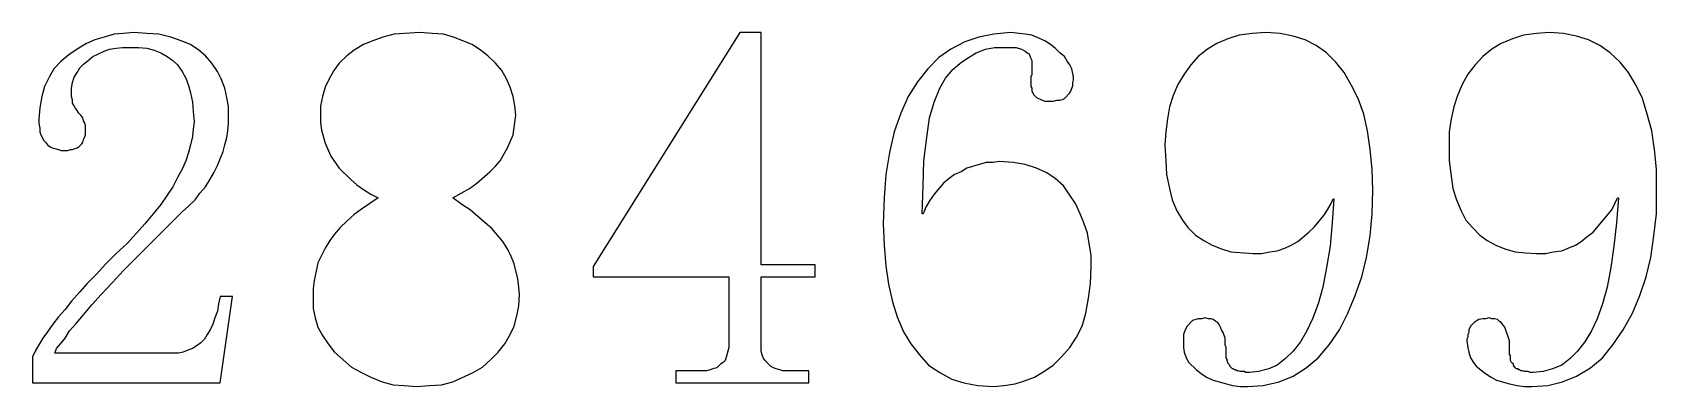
# Model space of a CAD drawing. Extents: x -275 to 275, y -225 to 225.
# Drawn here: x -153.39 to -135.92, y -186.15 to -182.34 of the extents above; entities that cross this region are included whole.
import ezdxf

# ---------------------------------------------------------------- set-up
doc = ezdxf.new("R2010")
doc.units = 0
doc.header["$MEASUREMENT"] = 0
doc.layers.get('0').update_dxf_attribs({"linetype": 'CONTINUOUS'})

msp = doc.modelspace()

# ---------------------------------------------------------------- linework, layer by layer
for points in [[(-151.66, -183.19), (-151.65, -183.3), (-151.65, -183.3), (-151.66, -183.38), (-151.66, -183.38), (-151.67, -183.46), (-151.67, -183.46), (-151.69, -183.55), (-151.69, -183.55), (-151.71, -183.63), (-151.71, -183.63), (-151.74, -183.72), (-151.74, -183.72), (-151.78, -183.81), (-151.78, -183.81), (-151.83, -183.9), (-151.83, -183.9), (-151.88, -184), (-151.88, -184), (-151.94, -184.09), (-151.94, -184.09), (-152.01, -184.19), (-152.01, -184.19), (-152.09, -184.29), (-152.09, -184.29), (-152.18, -184.4), (-152.18, -184.4), (-152.27, -184.5), (-152.27, -184.5), (-152.37, -184.61), (-152.37, -184.61), (-152.49, -184.72), (-152.49, -184.72), (-152.6, -184.83), (-152.6, -184.83), (-152.7, -184.94), (-152.7, -184.94), (-152.8, -185.04), (-152.8, -185.04), (-152.88, -185.13), (-152.88, -185.13), (-152.97, -185.23), (-152.97, -185.23), (-153.04, -185.32), (-153.04, -185.32), (-153.11, -185.4), (-153.11, -185.4), (-153.17, -185.48), (-153.17, -185.48), (-153.23, -185.56), (-153.23, -185.56), (-153.28, -185.63), (-153.28, -185.63), (-153.32, -185.7), (-153.32, -185.7), (-153.36, -185.77), (-153.36, -185.77), (-153.39, -185.83), (-153.39, -185.83), (-153.39, -186.11), (-153.39, -186.11), (-151.37, -186.11), (-151.37, -186.11), (-151.24, -185.18), (-151.24, -185.18), (-151.37, -185.18), (-151.37, -185.18), (-151.39, -185.26), (-151.39, -185.26), (-151.4, -185.34), (-151.4, -185.34), (-151.43, -185.41), (-151.43, -185.41), (-151.45, -185.48), (-151.45, -185.48), (-151.48, -185.54), (-151.48, -185.54), (-151.51, -185.59), (-151.51, -185.59), (-151.54, -185.64), (-151.54, -185.64), (-151.58, -185.68), (-151.58, -185.68), (-151.62, -185.71), (-151.62, -185.71), (-151.67, -185.74), (-151.67, -185.74), (-151.72, -185.76), (-151.72, -185.76), (-151.77, -185.78), (-151.77, -185.78), (-151.82, -185.79), (-151.82, -185.79), (-151.87, -185.79), (-151.87, -185.79), (-153.15, -185.79), (-153.15, -185.79), (-153.13, -185.74), (-153.13, -185.74), (-153.09, -185.69), (-153.09, -185.69), (-153.04, -185.63), (-153.04, -185.63), (-152.99, -185.55), (-152.99, -185.55), (-152.92, -185.47), (-152.92, -185.47), (-152.84, -185.38), (-152.84, -185.38), (-152.75, -185.27), (-152.75, -185.27), (-152.65, -185.16), (-152.65, -185.16), (-152.53, -185.03), (-152.53, -185.03), (-152.41, -184.9), (-152.41, -184.9), (-152.27, -184.76), (-152.27, -184.76), (-152.12, -184.61), (-152.12, -184.61), (-151.95, -184.44), (-151.95, -184.44), (-151.78, -184.27), (-151.78, -184.27), (-151.71, -184.21), (-151.71, -184.21), (-151.64, -184.14), (-151.64, -184.14), (-151.59, -184.07), (-151.59, -184.07), (-151.53, -184), (-151.53, -184), (-151.48, -183.92), (-151.48, -183.92), (-151.44, -183.85), (-151.44, -183.85), (-151.4, -183.77), (-151.4, -183.77), (-151.37, -183.7), (-151.37, -183.7), (-151.34, -183.62), (-151.34, -183.62), (-151.32, -183.55), (-151.32, -183.55), (-151.3, -183.47), (-151.3, -183.47), (-151.29, -183.4), (-151.29, -183.4), (-151.28, -183.32), (-151.28, -183.32), (-151.28, -183.25), (-151.28, -183.25), (-151.28, -183.14), (-151.28, -183.14), (-151.3, -183.04), (-151.3, -183.04), (-151.32, -182.94), (-151.32, -182.94), (-151.36, -182.84), (-151.36, -182.84), (-151.4, -182.76), (-151.4, -182.76), (-151.46, -182.67), (-151.46, -182.67), (-151.53, -182.59), (-151.53, -182.59), (-151.6, -182.53), (-151.6, -182.53), (-151.69, -182.47), (-151.69, -182.47), (-151.79, -182.43), (-151.79, -182.43), (-151.9, -182.39), (-151.9, -182.39), (-152.03, -182.36), (-152.03, -182.36), (-152.16, -182.35), (-152.16, -182.35), (-152.3, -182.34), (-152.3, -182.34), (-152.41, -182.35), (-152.41, -182.35), (-152.51, -182.36), (-152.51, -182.36), (-152.62, -182.39), (-152.62, -182.39), (-152.72, -182.42), (-152.72, -182.42), (-152.81, -182.46), (-152.81, -182.46), (-152.91, -182.52), (-152.91, -182.52), (-153, -182.58), (-153, -182.58), (-153.08, -182.65), (-153.08, -182.65), (-153.16, -182.73), (-153.16, -182.73), (-153.21, -182.82), (-153.21, -182.82), (-153.26, -182.92), (-153.26, -182.92), (-153.29, -183.03), (-153.29, -183.03), (-153.31, -183.15), (-153.31, -183.15), (-153.32, -183.27), (-153.32, -183.27), (-153.32, -183.32), (-153.32, -183.32), (-153.31, -183.37), (-153.31, -183.37), (-153.31, -183.41), (-153.31, -183.41), (-153.3, -183.44), (-153.3, -183.44), (-153.28, -183.48), (-153.28, -183.48), (-153.27, -183.5), (-153.27, -183.5), (-153.25, -183.52), (-153.25, -183.52), (-153.23, -183.55), (-153.23, -183.55), (-153.2, -183.57), (-153.2, -183.57), (-153.18, -183.58), (-153.18, -183.58), (-153.15, -183.59), (-153.15, -183.59), (-153.11, -183.6), (-153.11, -183.6), (-153.08, -183.61), (-153.08, -183.61), (-153.04, -183.61), (-153.04, -183.61), (-153.01, -183.61), (-153.01, -183.61), (-152.98, -183.6), (-152.98, -183.6), (-152.96, -183.6), (-152.96, -183.6), (-152.93, -183.59), (-152.93, -183.59), (-152.91, -183.58), (-152.91, -183.58), (-152.89, -183.57), (-152.89, -183.57), (-152.87, -183.55), (-152.87, -183.55), (-152.86, -183.54), (-152.86, -183.54), (-152.85, -183.52), (-152.85, -183.52), (-152.84, -183.49), (-152.84, -183.49), (-152.83, -183.47), (-152.83, -183.47), (-152.82, -183.44), (-152.82, -183.44), (-152.82, -183.42), (-152.82, -183.42), (-152.82, -183.39), (-152.82, -183.39), (-152.82, -183.36), (-152.82, -183.36), (-152.82, -183.34), (-152.82, -183.34), (-152.83, -183.31), (-152.83, -183.31), (-152.84, -183.29), (-152.84, -183.29), (-152.85, -183.26), (-152.85, -183.26), (-152.87, -183.23), (-152.87, -183.23), (-152.89, -183.21), (-152.89, -183.21), (-152.91, -183.18), (-152.91, -183.18), (-152.93, -183.15), (-152.93, -183.15), (-152.94, -183.13), (-152.94, -183.13), (-152.96, -183.1), (-152.96, -183.1), (-152.96, -183.07), (-152.96, -183.07), (-152.97, -183.03), (-152.97, -183.03), (-152.97, -183), (-152.97, -183), (-152.97, -182.94), (-152.97, -182.94), (-152.96, -182.88), (-152.96, -182.88), (-152.94, -182.82), (-152.94, -182.82), (-152.91, -182.77), (-152.91, -182.77), (-152.88, -182.72), (-152.88, -182.72), (-152.84, -182.68), (-152.84, -182.68), (-152.79, -182.64), (-152.79, -182.64), (-152.74, -182.6), (-152.74, -182.6), (-152.68, -182.57), (-152.68, -182.57), (-152.62, -182.54), (-152.62, -182.54), (-152.56, -182.52), (-152.56, -182.52), (-152.49, -182.51), (-152.49, -182.51), (-152.42, -182.5), (-152.42, -182.5), (-152.35, -182.5), (-152.35, -182.5), (-152.25, -182.5), (-152.25, -182.5), (-152.16, -182.51), (-152.16, -182.51), (-152.08, -182.53), (-152.08, -182.53), (-152.01, -182.56), (-152.01, -182.56), (-151.94, -182.6), (-151.94, -182.6), (-151.88, -182.64), (-151.88, -182.64), (-151.83, -182.69), (-151.83, -182.69), (-151.78, -182.76), (-151.78, -182.76), (-151.74, -182.83), (-151.74, -182.83), (-151.71, -182.91), (-151.71, -182.91), (-151.69, -182.99), (-151.69, -182.99), (-151.67, -183.09), (-151.67, -183.09), (-151.66, -183.19)], [(-149.22, -182.34), (-149.5, -182.36), (-149.5, -182.36), (-149.62, -182.39), (-149.62, -182.39), (-149.73, -182.43), (-149.73, -182.43), (-149.83, -182.47), (-149.83, -182.47), (-149.93, -182.53), (-149.93, -182.53), (-150.01, -182.59), (-150.01, -182.59), (-150.09, -182.67), (-150.09, -182.67), (-150.15, -182.75), (-150.15, -182.75), (-150.2, -182.84), (-150.2, -182.84), (-150.24, -182.93), (-150.24, -182.93), (-150.27, -183.03), (-150.27, -183.03), (-150.29, -183.13), (-150.29, -183.13), (-150.29, -183.31), (-150.29, -183.31), (-150.28, -183.39), (-150.28, -183.39), (-150.24, -183.53), (-150.24, -183.53), (-150.18, -183.67), (-150.18, -183.67), (-150.14, -183.73), (-150.14, -183.73), (-150.09, -183.8), (-150.09, -183.8), (-149.97, -183.92), (-149.97, -183.92), (-149.9, -183.98), (-149.9, -183.98), (-149.83, -184.03), (-149.83, -184.03), (-149.75, -184.08), (-149.75, -184.08), (-149.67, -184.12), (-149.67, -184.12), (-149.85, -184.24), (-149.85, -184.24), (-149.93, -184.3), (-149.93, -184.3), (-150.01, -184.37), (-150.01, -184.37), (-150.08, -184.44), (-150.08, -184.44), (-150.14, -184.51), (-150.14, -184.51), (-150.19, -184.58), (-150.19, -184.58), (-150.24, -184.66), (-150.24, -184.66), (-150.32, -184.82), (-150.32, -184.82), (-150.34, -184.91), (-150.34, -184.91), (-150.36, -185.01), (-150.36, -185.01), (-150.37, -185.1), (-150.37, -185.1), (-150.37, -185.31), (-150.37, -185.31), (-150.35, -185.41), (-150.35, -185.41), (-150.32, -185.51), (-150.32, -185.51), (-150.27, -185.6), (-150.27, -185.6), (-150.21, -185.69), (-150.21, -185.69), (-150.14, -185.78), (-150.14, -185.78), (-149.96, -185.94), (-149.96, -185.94), (-149.85, -186), (-149.85, -186), (-149.75, -186.05), (-149.75, -186.05), (-149.63, -186.1), (-149.63, -186.1), (-149.51, -186.13), (-149.51, -186.13), (-149.39, -186.14), (-149.39, -186.14), (-149.26, -186.15), (-149.26, -186.15), (-149.12, -186.14), (-149.12, -186.14), (-148.99, -186.13), (-148.99, -186.13), (-148.87, -186.1), (-148.87, -186.1), (-148.65, -186), (-148.65, -186), (-148.55, -185.94), (-148.55, -185.94), (-148.46, -185.86), (-148.46, -185.86), (-148.38, -185.78), (-148.38, -185.78), (-148.31, -185.69), (-148.31, -185.69), (-148.25, -185.59), (-148.25, -185.59), (-148.21, -185.5), (-148.21, -185.5), (-148.18, -185.39), (-148.18, -185.39), (-148.16, -185.28), (-148.16, -185.28), (-148.15, -185.16), (-148.15, -185.16), (-148.16, -185.08), (-148.16, -185.08), (-148.17, -184.99), (-148.17, -184.99), (-148.21, -184.83), (-148.21, -184.83), (-148.24, -184.75), (-148.24, -184.75), (-148.28, -184.67), (-148.28, -184.67), (-148.33, -184.59), (-148.33, -184.59), (-148.45, -184.45), (-148.45, -184.45), (-148.52, -184.39), (-148.52, -184.39), (-148.68, -184.25), (-148.68, -184.25), (-148.77, -184.19), (-148.77, -184.19), (-148.87, -184.12), (-148.87, -184.12), (-148.69, -184.02), (-148.69, -184.02), (-148.61, -183.96), (-148.61, -183.96), (-148.47, -183.84), (-148.47, -183.84), (-148.41, -183.78), (-148.41, -183.78), (-148.36, -183.72), (-148.36, -183.72), (-148.28, -183.58), (-148.28, -183.58), (-148.22, -183.44), (-148.22, -183.44), (-148.19, -183.23), (-148.19, -183.23), (-148.2, -183.13), (-148.2, -183.13), (-148.22, -183.03), (-148.22, -183.03), (-148.25, -182.93), (-148.25, -182.93), (-148.29, -182.84), (-148.29, -182.84), (-148.34, -182.75), (-148.34, -182.75), (-148.41, -182.67), (-148.41, -182.67), (-148.49, -182.59), (-148.49, -182.59), (-148.57, -182.53), (-148.57, -182.53), (-148.66, -182.47), (-148.66, -182.47), (-148.86, -182.39), (-148.86, -182.39), (-148.97, -182.36), (-148.97, -182.36), (-149.09, -182.35), (-149.09, -182.35), (-149.22, -182.34)], [(-145.55, -182.34), (-145.78, -182.34), (-145.78, -182.34), (-147.36, -184.86), (-147.36, -184.86), (-147.36, -184.97), (-147.36, -184.97), (-145.9, -184.97), (-145.9, -184.97), (-145.9, -185.73), (-145.9, -185.73), (-145.92, -185.81), (-145.92, -185.81), (-145.94, -185.87), (-145.94, -185.87), (-145.96, -185.89), (-145.96, -185.89), (-145.99, -185.91), (-145.99, -185.91), (-146.03, -185.95), (-146.03, -185.95), (-146.07, -185.96), (-146.07, -185.96), (-146.1, -185.97), (-146.1, -185.97), (-146.14, -185.98), (-146.14, -185.98), (-146.47, -185.98), (-146.47, -185.98), (-146.47, -186.11), (-146.47, -186.11), (-145.04, -186.11), (-145.04, -186.11), (-145.04, -185.98), (-145.04, -185.98), (-145.32, -185.98), (-145.32, -185.98), (-145.35, -185.97), (-145.35, -185.97), (-145.39, -185.96), (-145.39, -185.96), (-145.42, -185.95), (-145.42, -185.95), (-145.45, -185.93), (-145.45, -185.93), (-145.51, -185.87), (-145.51, -185.87), (-145.53, -185.84), (-145.53, -185.84), (-145.54, -185.81), (-145.54, -185.81), (-145.55, -185.77), (-145.55, -185.77), (-145.55, -184.97), (-145.55, -184.97), (-144.97, -184.97), (-144.97, -184.97), (-144.97, -184.84), (-144.97, -184.84), (-145.55, -184.84), (-145.55, -184.84), (-145.55, -182.34)], [(-142.87, -182.34), (-143.05, -182.36), (-143.05, -182.36), (-143.21, -182.39), (-143.21, -182.39), (-143.36, -182.44), (-143.36, -182.44), (-143.51, -182.52), (-143.51, -182.52), (-143.64, -182.61), (-143.64, -182.61), (-143.76, -182.73), (-143.76, -182.73), (-143.87, -182.87), (-143.87, -182.87), (-143.97, -183.03), (-143.97, -183.03), (-144.05, -183.21), (-144.05, -183.21), (-144.12, -183.41), (-144.12, -183.41), (-144.17, -183.63), (-144.17, -183.63), (-144.21, -183.87), (-144.21, -183.87), (-144.23, -184.12), (-144.23, -184.12), (-144.24, -184.4), (-144.24, -184.4), (-144.23, -184.63), (-144.23, -184.63), (-144.21, -184.85), (-144.21, -184.85), (-144.18, -185.05), (-144.18, -185.05), (-144.14, -185.24), (-144.14, -185.24), (-144.09, -185.4), (-144.09, -185.4), (-144.02, -185.56), (-144.02, -185.56), (-143.94, -185.69), (-143.94, -185.69), (-143.85, -185.81), (-143.85, -185.81), (-143.75, -185.92), (-143.75, -185.92), (-143.63, -186), (-143.63, -186), (-143.5, -186.07), (-143.5, -186.07), (-143.37, -186.11), (-143.37, -186.11), (-143.22, -186.14), (-143.22, -186.14), (-143.05, -186.15), (-143.05, -186.15), (-142.94, -186.14), (-142.94, -186.14), (-142.82, -186.12), (-142.82, -186.12), (-142.72, -186.09), (-142.72, -186.09), (-142.61, -186.05), (-142.61, -186.05), (-142.51, -185.99), (-142.51, -185.99), (-142.41, -185.92), (-142.41, -185.92), (-142.32, -185.83), (-142.32, -185.83), (-142.23, -185.73), (-142.23, -185.73), (-142.16, -185.62), (-142.16, -185.62), (-142.1, -185.5), (-142.1, -185.5), (-142.06, -185.36), (-142.06, -185.36), (-142.03, -185.2), (-142.03, -185.2), (-142.01, -185.04), (-142.01, -185.04), (-142, -184.86), (-142, -184.86), (-142, -184.74), (-142, -184.74), (-142.04, -184.5), (-142.04, -184.5), (-142.08, -184.39), (-142.08, -184.39), (-142.12, -184.29), (-142.12, -184.29), (-142.17, -184.18), (-142.17, -184.18), (-142.24, -184.08), (-142.24, -184.08), (-142.3, -183.99), (-142.3, -183.99), (-142.39, -183.91), (-142.39, -183.91), (-142.48, -183.85), (-142.48, -183.85), (-142.59, -183.8), (-142.59, -183.8), (-142.71, -183.76), (-142.71, -183.76), (-142.84, -183.74), (-142.84, -183.74), (-142.99, -183.73), (-142.99, -183.73), (-143.06, -183.74), (-143.06, -183.74), (-143.13, -183.74), (-143.13, -183.74), (-143.34, -183.8), (-143.34, -183.8), (-143.4, -183.84), (-143.4, -183.84), (-143.47, -183.87), (-143.47, -183.87), (-143.53, -183.91), (-143.53, -183.91), (-143.59, -183.96), (-143.59, -183.96), (-143.69, -184.08), (-143.69, -184.08), (-143.74, -184.15), (-143.74, -184.15), (-143.78, -184.22), (-143.78, -184.22), (-143.81, -184.29), (-143.81, -184.29), (-143.82, -184.29), (-143.82, -184.29), (-143.81, -183.99), (-143.81, -183.99), (-143.8, -183.72), (-143.8, -183.72), (-143.77, -183.47), (-143.77, -183.47), (-143.74, -183.26), (-143.74, -183.26), (-143.69, -183.09), (-143.69, -183.09), (-143.63, -182.94), (-143.63, -182.94), (-143.57, -182.83), (-143.57, -182.83), (-143.49, -182.74), (-143.49, -182.74), (-143.41, -182.67), (-143.41, -182.67), (-143.32, -182.61), (-143.32, -182.61), (-143.24, -182.56), (-143.24, -182.56), (-143.14, -182.52), (-143.14, -182.52), (-143.04, -182.5), (-143.04, -182.5), (-142.81, -182.5), (-142.81, -182.5), (-142.75, -182.52), (-142.75, -182.52), (-142.71, -182.54), (-142.71, -182.54), (-142.69, -182.56), (-142.69, -182.56), (-142.67, -182.57), (-142.67, -182.57), (-142.66, -182.59), (-142.66, -182.59), (-142.65, -182.62), (-142.65, -182.62), (-142.64, -182.64), (-142.64, -182.64), (-142.64, -182.8), (-142.64, -182.8), (-142.65, -182.81), (-142.65, -182.81), (-142.65, -182.92), (-142.65, -182.92), (-142.64, -182.94), (-142.64, -182.94), (-142.64, -182.97), (-142.64, -182.97), (-142.62, -183.01), (-142.62, -183.01), (-142.59, -183.04), (-142.59, -183.04), (-142.53, -183.07), (-142.53, -183.07), (-142.5, -183.08), (-142.5, -183.08), (-142.41, -183.08), (-142.41, -183.08), (-142.37, -183.07), (-142.37, -183.07), (-142.34, -183.07), (-142.34, -183.07), (-142.31, -183.06), (-142.31, -183.06), (-142.29, -183.05), (-142.29, -183.05), (-142.23, -182.99), (-142.23, -182.99), (-142.22, -182.97), (-142.22, -182.97), (-142.2, -182.91), (-142.2, -182.91), (-142.2, -182.88), (-142.2, -182.88), (-142.19, -182.85), (-142.19, -182.85), (-142.19, -182.82), (-142.19, -182.82), (-142.2, -182.78), (-142.2, -182.78), (-142.21, -182.73), (-142.21, -182.73), (-142.23, -182.69), (-142.23, -182.69), (-142.26, -182.65), (-142.26, -182.65), (-142.29, -182.6), (-142.29, -182.6), (-142.34, -182.56), (-142.34, -182.56), (-142.39, -182.51), (-142.39, -182.51), (-142.44, -182.47), (-142.44, -182.47), (-142.5, -182.43), (-142.5, -182.43), (-142.64, -182.37), (-142.64, -182.37), (-142.71, -182.36), (-142.71, -182.36), (-142.87, -182.34)], [(-140.12, -182.34), (-140.27, -182.35), (-140.27, -182.35), (-140.41, -182.37), (-140.41, -182.37), (-140.53, -182.41), (-140.53, -182.41), (-140.65, -182.46), (-140.65, -182.46), (-140.75, -182.52), (-140.75, -182.52), (-140.85, -182.6), (-140.85, -182.6), (-140.93, -182.69), (-140.93, -182.69), (-141, -182.79), (-141, -182.79), (-141.07, -182.9), (-141.07, -182.9), (-141.12, -183.02), (-141.12, -183.02), (-141.16, -183.14), (-141.16, -183.14), (-141.18, -183.27), (-141.18, -183.27), (-141.2, -183.41), (-141.2, -183.41), (-141.21, -183.55), (-141.21, -183.55), (-141.2, -183.72), (-141.2, -183.72), (-141.19, -183.87), (-141.19, -183.87), (-141.16, -184.02), (-141.16, -184.02), (-141.13, -184.14), (-141.13, -184.14), (-141.08, -184.26), (-141.08, -184.26), (-141.02, -184.36), (-141.02, -184.36), (-140.96, -184.44), (-140.96, -184.44), (-140.88, -184.52), (-140.88, -184.52), (-140.79, -184.58), (-140.79, -184.58), (-140.7, -184.63), (-140.7, -184.63), (-140.6, -184.67), (-140.6, -184.67), (-140.5, -184.7), (-140.5, -184.7), (-140.26, -184.72), (-140.26, -184.72), (-140.17, -184.72), (-140.17, -184.72), (-140.08, -184.7), (-140.08, -184.7), (-140, -184.69), (-140, -184.69), (-139.92, -184.66), (-139.92, -184.66), (-139.85, -184.63), (-139.85, -184.63), (-139.78, -184.59), (-139.78, -184.59), (-139.66, -184.49), (-139.66, -184.49), (-139.6, -184.43), (-139.6, -184.43), (-139.5, -184.31), (-139.5, -184.31), (-139.46, -184.25), (-139.46, -184.25), (-139.42, -184.18), (-139.42, -184.18), (-139.4, -184.13), (-139.4, -184.13), (-139.39, -184.13), (-139.39, -184.13), (-139.41, -184.39), (-139.41, -184.39), (-139.43, -184.64), (-139.43, -184.64), (-139.47, -184.87), (-139.47, -184.87), (-139.51, -185.08), (-139.51, -185.08), (-139.56, -185.26), (-139.56, -185.26), (-139.62, -185.42), (-139.62, -185.42), (-139.68, -185.55), (-139.68, -185.55), (-139.75, -185.67), (-139.75, -185.67), (-139.83, -185.77), (-139.83, -185.77), (-139.91, -185.85), (-139.91, -185.85), (-140, -185.92), (-140, -185.92), (-140.09, -185.96), (-140.09, -185.96), (-140.2, -185.99), (-140.2, -185.99), (-140.3, -186), (-140.3, -186), (-140.34, -186), (-140.34, -186), (-140.35, -185.99), (-140.35, -185.99), (-140.4, -185.99), (-140.4, -185.99), (-140.42, -185.98), (-140.42, -185.98), (-140.43, -185.98), (-140.43, -185.98), (-140.45, -185.97), (-140.45, -185.97), (-140.46, -185.97), (-140.46, -185.97), (-140.47, -185.96), (-140.47, -185.96), (-140.48, -185.96), (-140.48, -185.96), (-140.51, -185.93), (-140.51, -185.93), (-140.51, -185.92), (-140.51, -185.92), (-140.53, -185.9), (-140.53, -185.9), (-140.53, -185.89), (-140.53, -185.89), (-140.54, -185.87), (-140.54, -185.87), (-140.54, -185.86), (-140.54, -185.86), (-140.55, -185.84), (-140.55, -185.84), (-140.55, -185.73), (-140.55, -185.73), (-140.56, -185.7), (-140.56, -185.7), (-140.56, -185.63), (-140.56, -185.63), (-140.58, -185.57), (-140.58, -185.57), (-140.6, -185.54), (-140.6, -185.54), (-140.61, -185.51), (-140.61, -185.51), (-140.62, -185.49), (-140.62, -185.49), (-140.64, -185.46), (-140.64, -185.46), (-140.66, -185.45), (-140.66, -185.45), (-140.69, -185.43), (-140.69, -185.43), (-140.71, -185.42), (-140.71, -185.42), (-140.74, -185.42), (-140.74, -185.42), (-140.78, -185.41), (-140.78, -185.41), (-140.81, -185.42), (-140.81, -185.42), (-140.85, -185.42), (-140.85, -185.42), (-140.91, -185.44), (-140.91, -185.44), (-140.97, -185.5), (-140.97, -185.5), (-140.99, -185.54), (-140.99, -185.54), (-141, -185.57), (-141, -185.57), (-141.01, -185.59), (-141.01, -185.59), (-141.01, -185.73), (-141.01, -185.73), (-141, -185.78), (-141, -185.78), (-140.98, -185.84), (-140.98, -185.84), (-140.95, -185.89), (-140.95, -185.89), (-140.87, -185.97), (-140.87, -185.97), (-140.82, -186.01), (-140.82, -186.01), (-140.76, -186.05), (-140.76, -186.05), (-140.69, -186.08), (-140.69, -186.08), (-140.48, -186.14), (-140.48, -186.14), (-140.4, -186.15), (-140.4, -186.15), (-140.32, -186.15), (-140.32, -186.15), (-140.15, -186.14), (-140.15, -186.14), (-139.98, -186.1), (-139.98, -186.1), (-139.83, -186.04), (-139.83, -186.04), (-139.69, -185.95), (-139.69, -185.95), (-139.56, -185.84), (-139.56, -185.84), (-139.44, -185.7), (-139.44, -185.7), (-139.33, -185.54), (-139.33, -185.54), (-139.24, -185.36), (-139.24, -185.36), (-139.16, -185.17), (-139.16, -185.17), (-139.09, -184.97), (-139.09, -184.97), (-139.04, -184.76), (-139.04, -184.76), (-139, -184.53), (-139, -184.53), (-138.98, -184.29), (-138.98, -184.29), (-138.97, -184.04), (-138.97, -184.04), (-138.98, -183.81), (-138.98, -183.81), (-139, -183.6), (-139, -183.6), (-139.03, -183.4), (-139.03, -183.4), (-139.07, -183.22), (-139.07, -183.22), (-139.13, -183.05), (-139.13, -183.05), (-139.2, -182.91), (-139.2, -182.91), (-139.28, -182.77), (-139.28, -182.77), (-139.37, -182.66), (-139.37, -182.66), (-139.47, -182.56), (-139.47, -182.56), (-139.58, -182.48), (-139.58, -182.48), (-139.7, -182.42), (-139.7, -182.42), (-139.83, -182.38), (-139.83, -182.38), (-139.97, -182.35), (-139.97, -182.35), (-140.12, -182.34)], [(-137.07, -182.34), (-137.21, -182.35), (-137.21, -182.35), (-137.35, -182.37), (-137.35, -182.37), (-137.47, -182.41), (-137.47, -182.41), (-137.59, -182.46), (-137.59, -182.46), (-137.69, -182.52), (-137.69, -182.52), (-137.79, -182.6), (-137.79, -182.6), (-137.87, -182.69), (-137.87, -182.69), (-137.95, -182.79), (-137.95, -182.79), (-138.01, -182.9), (-138.01, -182.9), (-138.06, -183.02), (-138.06, -183.02), (-138.1, -183.14), (-138.1, -183.14), (-138.13, -183.27), (-138.13, -183.27), (-138.15, -183.41), (-138.15, -183.41), (-138.15, -183.72), (-138.15, -183.72), (-138.11, -184.02), (-138.11, -184.02), (-138.07, -184.14), (-138.07, -184.14), (-138.02, -184.26), (-138.02, -184.26), (-137.97, -184.36), (-137.97, -184.36), (-137.9, -184.44), (-137.9, -184.44), (-137.82, -184.52), (-137.82, -184.52), (-137.74, -184.58), (-137.74, -184.58), (-137.65, -184.63), (-137.65, -184.63), (-137.55, -184.67), (-137.55, -184.67), (-137.44, -184.7), (-137.44, -184.7), (-137.33, -184.71), (-137.33, -184.71), (-137.21, -184.72), (-137.21, -184.72), (-137.11, -184.72), (-137.11, -184.72), (-137.03, -184.7), (-137.03, -184.7), (-136.94, -184.69), (-136.94, -184.69), (-136.87, -184.66), (-136.87, -184.66), (-136.79, -184.63), (-136.79, -184.63), (-136.73, -184.59), (-136.73, -184.59), (-136.67, -184.54), (-136.67, -184.54), (-136.6, -184.49), (-136.6, -184.49), (-136.4, -184.25), (-136.4, -184.25), (-136.37, -184.18), (-136.37, -184.18), (-136.34, -184.12), (-136.34, -184.12), (-136.33, -184.12), (-136.33, -184.12), (-136.35, -184.39), (-136.35, -184.39), (-136.38, -184.64), (-136.38, -184.64), (-136.41, -184.87), (-136.41, -184.87), (-136.45, -185.08), (-136.45, -185.08), (-136.5, -185.26), (-136.5, -185.26), (-136.56, -185.42), (-136.56, -185.42), (-136.62, -185.55), (-136.62, -185.55), (-136.69, -185.67), (-136.69, -185.67), (-136.77, -185.77), (-136.77, -185.77), (-136.85, -185.85), (-136.85, -185.85), (-136.94, -185.92), (-136.94, -185.92), (-137.04, -185.96), (-137.04, -185.96), (-137.14, -185.99), (-137.14, -185.99), (-137.25, -186), (-137.25, -186), (-137.28, -186), (-137.28, -186), (-137.3, -185.99), (-137.3, -185.99), (-137.34, -185.99), (-137.34, -185.99), (-137.36, -185.98), (-137.36, -185.98), (-137.38, -185.98), (-137.38, -185.98), (-137.39, -185.97), (-137.39, -185.97), (-137.4, -185.97), (-137.4, -185.97), (-137.41, -185.96), (-137.41, -185.96), (-137.43, -185.96), (-137.43, -185.96), (-137.44, -185.95), (-137.44, -185.95), (-137.44, -185.94), (-137.44, -185.94), (-137.45, -185.94), (-137.45, -185.94), (-137.45, -185.93), (-137.45, -185.93), (-137.46, -185.92), (-137.46, -185.92), (-137.46, -185.91), (-137.46, -185.91), (-137.48, -185.89), (-137.48, -185.89), (-137.49, -185.87), (-137.49, -185.87), (-137.49, -185.82), (-137.49, -185.82), (-137.5, -185.8), (-137.5, -185.8), (-137.5, -185.66), (-137.5, -185.66), (-137.55, -185.51), (-137.55, -185.51), (-137.57, -185.49), (-137.57, -185.49), (-137.59, -185.46), (-137.59, -185.46), (-137.61, -185.45), (-137.61, -185.45), (-137.63, -185.43), (-137.63, -185.43), (-137.66, -185.42), (-137.66, -185.42), (-137.69, -185.42), (-137.69, -185.42), (-137.72, -185.41), (-137.72, -185.41), (-137.76, -185.42), (-137.76, -185.42), (-137.79, -185.42), (-137.79, -185.42), (-137.83, -185.43), (-137.83, -185.43), (-137.85, -185.44), (-137.85, -185.44), (-137.88, -185.46), (-137.88, -185.46), (-137.92, -185.5), (-137.92, -185.5), (-137.94, -185.54), (-137.94, -185.54), (-137.94, -185.57), (-137.94, -185.57), (-137.95, -185.59), (-137.95, -185.59), (-137.95, -185.62), (-137.95, -185.62), (-137.96, -185.64), (-137.96, -185.64), (-137.96, -185.66), (-137.96, -185.66), (-137.95, -185.73), (-137.95, -185.73), (-137.94, -185.78), (-137.94, -185.78), (-137.92, -185.84), (-137.92, -185.84), (-137.89, -185.89), (-137.89, -185.89), (-137.86, -185.93), (-137.86, -185.93), (-137.76, -186.01), (-137.76, -186.01), (-137.7, -186.05), (-137.7, -186.05), (-137.64, -186.08), (-137.64, -186.08), (-137.5, -186.12), (-137.5, -186.12), (-137.42, -186.14), (-137.42, -186.14), (-137.34, -186.15), (-137.34, -186.15), (-137.26, -186.15), (-137.26, -186.15), (-137.09, -186.14), (-137.09, -186.14), (-136.93, -186.1), (-136.93, -186.1), (-136.78, -186.04), (-136.78, -186.04), (-136.63, -185.95), (-136.63, -185.95), (-136.5, -185.84), (-136.5, -185.84), (-136.39, -185.7), (-136.39, -185.7), (-136.28, -185.54), (-136.28, -185.54), (-136.18, -185.36), (-136.18, -185.36), (-136.1, -185.17), (-136.1, -185.17), (-136.03, -184.97), (-136.03, -184.97), (-135.98, -184.76), (-135.98, -184.76), (-135.95, -184.53), (-135.95, -184.53), (-135.92, -184.29), (-135.92, -184.29), (-135.92, -183.81), (-135.92, -183.81), (-135.94, -183.6), (-135.94, -183.6), (-135.97, -183.4), (-135.97, -183.4), (-136.02, -183.22), (-136.02, -183.22), (-136.07, -183.05), (-136.07, -183.05), (-136.14, -182.91), (-136.14, -182.91), (-136.22, -182.77), (-136.22, -182.77), (-136.31, -182.66), (-136.31, -182.66), (-136.42, -182.56), (-136.42, -182.56), (-136.53, -182.48), (-136.53, -182.48), (-136.65, -182.42), (-136.65, -182.42), (-136.78, -182.38), (-136.78, -182.38), (-136.92, -182.35), (-136.92, -182.35), (-137.07, -182.34)]]:
    msp.add_lwpolyline(points)

doc.saveas('drawing.dxf')
